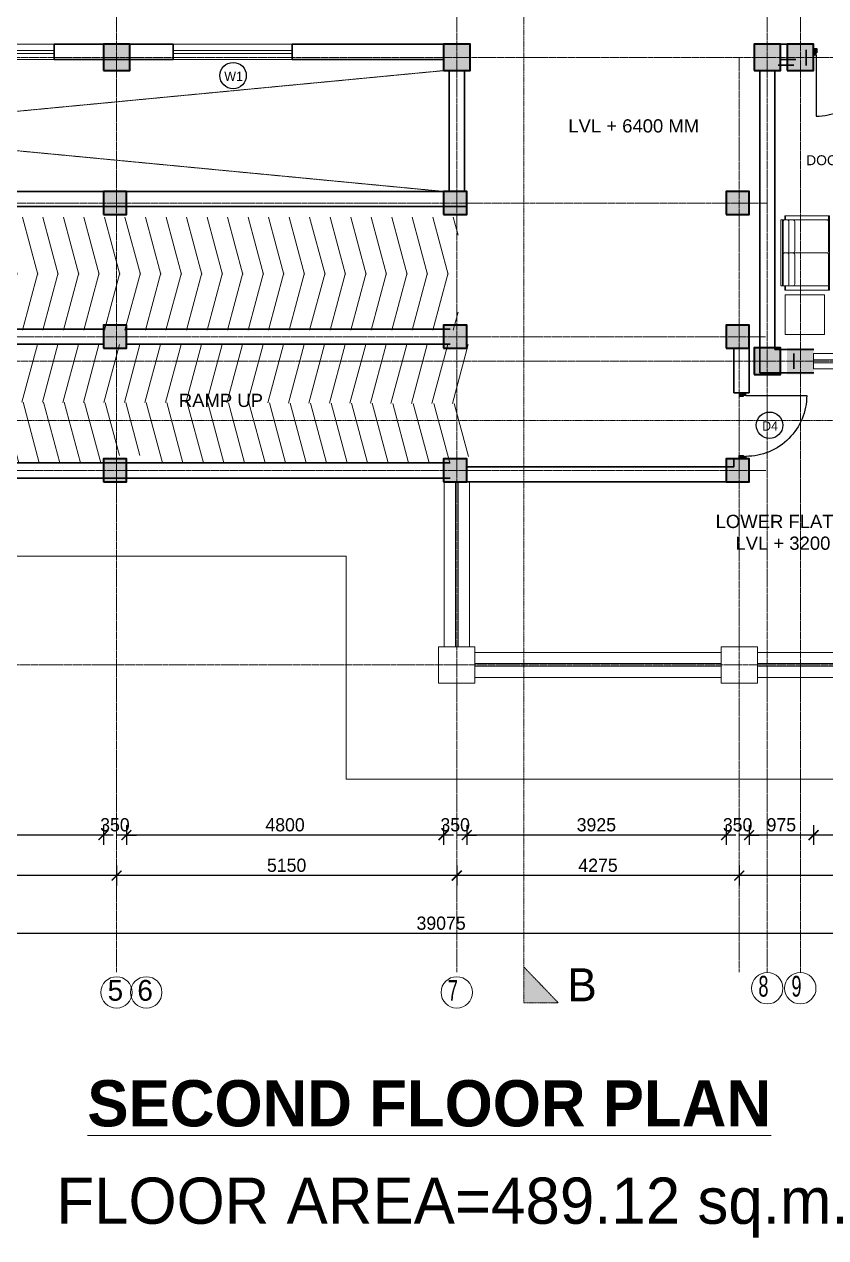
# Model space of a CAD drawing. Header units: inches. Extents: x -3071 to 2014935, y -37057 to 549694.
# Drawn here: x 1461303 to 1473434, y 288989 to 307367 of the extents above; entities that cross this region are included whole.
import ezdxf
from ezdxf.enums import TextEntityAlignment as Align

# ---------------------------------------------------------------- set-up
doc = ezdxf.new("R2010")
doc.units = ezdxf.units.IN
doc.header["$MEASUREMENT"] = 0
for name, pattern in [('ACAD_ISO08W100', [36, 24, -3, 6, -3]), ('DASHDOT2', [12.7, 6.35, -3.175, 0, -3.175]), ('DASHED', [0.75, 0.5, -0.25])]:
    doc.linetypes.add(name, pattern=pattern)
for name, color, linetype, lineweight in [('001-Archi-Opening Tags', 14, 'Continuous', 25), ('002-Archi- Opening', 90, 'Continuous', 25), ('A .4 col', 5, 'Continuous', 40), ('A 0.05 hatch', 252, 'Continuous', 5), ('A 0.09 Furniture', 30, 'Continuous', 5), ('A 0.13 dw', 3, 'Continuous', 13), ('A 0.13 IND DIM', 240, 'Continuous', 13), ('A 0.13 Text', 6, 'Continuous', 13), ('cen', 50, 'ACAD_ISO08W100', 5), ('DIM', 161, 'Continuous', 15), ('dotted line', 1, 'DASHED', 9), ('Grid Tag', 6, 'Continuous', 20), ('p1 walls stone outline', 4, 'Continuous', 30), ('section', 6, 'DASHDOT2', 20), ('text', 7, 'Continuous', 25)]:
    doc.layers.add(name, color=color, linetype=linetype, lineweight=lineweight)
doc.styles.add('AERIAL', font='arial.ttf', dxfattribs={"height": 10})
doc.styles.add('Archi 100', font='GOTHIC.TTF', dxfattribs={"height": 200})
doc.styles.add('CG', font='GOTHIC.TTF', dxfattribs={"height": 40})
doc.styles.get("Standard").update_dxf_attribs({"font": 'GOTHIC.TTF'})
doc.dimstyles.new('Archi 100', dxfattribs={"dimtxt": 200, "dimasz": 150, "dimexe": 150, "dimexo": 300, "dimgap": 50, "dimtad": 1, "dimdec": 0, "dimrnd": 5, "dimzin": 0, "dimdsep": 46, "dimtxsty": 'Archi 100', "dimblk": 'ARCHTICK', "dimcen": 0.09, "dimdle": 150, "dimclrd": 256, "dimclre": 256, "dimclrt": 256, "dimadec": 0, "dimazin": 0, "dimtfac": 1, "dimtdec": 0, "dimtix": 1, "dimtofl": 0, "dimtmove": 0, "dimatfit": 3, "dimfxl": 150, "dimfxlon": 1, "dimtolj": 1, "dimtzin": 0, "dimlwd": -1, "dimlwe": -1, "dimarcsym": 0})

# ---------------------------------------------------------------- blocks, each defined once
blk = doc.blocks.new('grid')
at = {"layer": 'Grid Tag', "linetype": 'Continuous', "ltscale": 30}
blk.add_circle((51, 48), 264, dxfattribs=at)
blk.add_attdef('GRID', (-143, -93), '', height=200)
blk = doc.blocks.new('*U659')
at = {"ltscale": 100}
for points in [[(5, 50), (5, -50), (55, -50), (55, 15), (40, 15), (40, 50)], [(995, 50), (995, -50), (945, -50), (945, 15), (960, 15), (960, 50)]]:
    blk.add_hatch(color=256, dxfattribs=at).paths.add_polyline_path(points)
blk.add_lwpolyline([(43, 50), (43, 964, -0.414214), (957, 50)], format="xyb", dxfattribs=at)
for points in [[(5, 50), (5, -50), (55, -50), (55, 15), (40, 15), (40, 50)], [(995, 50), (995, -50), (945, -50), (945, 15), (960, 15), (960, 50)]]:
    blk.add_lwpolyline(points, close=True)
blk = doc.blocks.new('sofa 2 person')
at = {"linetype": 'Continuous'}
for points in [[(-562, 62), (-500, 62, 0.414214), (-475, 37), (-25, 37, 0.414214), (0, 62, 0.414214), (25, 37), (475, 37, 0.414214), (500, 62), (562, 62), (562, 737), (-562, 737)], [(-500, 700, -0.414214), (-475, 725), (-25, 725, -0.414214), (0, 700, -0.414214), (25, 725), (475, 725, -0.414214), (500, 700)], [(-500, 187, -0.414214), (-475, 212), (-25, 212, -0.414214), (0, 187, -0.414214), (25, 212), (475, 212, -0.414214), (500, 187)], [(500, 100, 0.414214), (475, 125), (25, 125, 0.414214), (0, 100, 0.414214), (-25, 125), (-475, 125, 0.414214), (-500, 100)]]:
    blk.add_lwpolyline(points, format="xyb", dxfattribs=at)
for points in [[(-562, 62), (-562, 737)], [(500, 700), (500, 700)], [(0, 187), (0, 187)], [(500, 187), (500, 187)], [(0, 100), (0, 100)], [(500, 100), (500, 100)]]:
    blk.add_lwpolyline(points, close=True, dxfattribs=at)
for points in [[(500, 737), (500, 0), (-500, 0), (-500, 737)], [(-562, 725), (-500, 725)], [(0, 700), (0, 62)], [(562, 725), (500, 725)], [(-562, 75), (-500, 75)], [(-500, 25), (500, 25)], [(562, 75), (500, 75)]]:
    blk.add_lwpolyline(points, dxfattribs=at)
blk = doc.blocks.new('W2')
at = {"layer": 'A 0.13 dw'}
for points in [[(143910, 195589), (143910, 195359), (142110, 195359), (142110, 195589)], [(142110, 195446), (143910, 195446), (143910, 195496), (142110, 195496)]]:
    blk.add_lwpolyline(points, close=True, dxfattribs=at)
blk = doc.blocks.new('window tag')
blk.add_circle((0, 0), 200)
at = {"style": 'Archi 100', "flags": 1}
for tag, p in [('WIDTH', (15, 174.5)), ('HEIGHT', (-4.5, -348.5))]:
    blk.add_attdef(tag, p, '', height=200, dxfattribs=at)
at = {"style": 'Archi 100'}
blk.add_attdef('SYMBOL', text='', height=200, dxfattribs=at).set_placement((8, -10.5), align=Align.MIDDLE_CENTER)
blk = doc.blocks.new('_ArchTick')
at = {"color": 0, "linetype": 'ByBlock', "const_width": 0.15}
blk.add_lwpolyline([(-0.5, -0.5), (0.5, 0.5)], dxfattribs=at)
blk = doc.blocks.new('*D2025')
at = {"transparency": 16777216}
for p, q in [((1473250, 295237), (1473250, 294937)), ((1475050, 295237), (1475050, 294937)), ((1475200, 295087), (1473100, 295087))]:
    blk.add_line(p, q, dxfattribs=at)
at = {"layer": 'Defpoints', "color": 0, "transparency": 16777216}
for p in [(1473250, 302150), (1475050, 302150), (1473250, 295087)]:
    blk.add_point(p, dxfattribs=at)
at = {"transparency": 16777216, "xscale": 150, "yscale": 150, "zscale": 150, "rotation": 180}
blk.add_blockref('_ArchTick', (1473250, 295087), dxfattribs=at)
at = {"transparency": 16777216, "xscale": 150, "yscale": 150, "zscale": 150}
blk.add_blockref('_ArchTick', (1475050, 295087), dxfattribs=at)
at = {"transparency": 16777216, "insert": (1474150, 295242), "char_height": 200, "attachment_point": 5, "style": 'Archi 100'}
blk.add_mtext('\\A1;1800', dxfattribs=at)
blk = doc.blocks.new('*D2026')
at = {"transparency": 16777216}
for p, q in [((1472275, 295237), (1472275, 294937)), ((1473250, 295237), (1473250, 294937)), ((1473400, 295087), (1472125, 295087))]:
    blk.add_line(p, q, dxfattribs=at)
at = {"layer": 'Defpoints', "color": 0, "transparency": 16777216}
for p in [(1473250, 302150), (1472275, 300435), (1472275, 295087)]:
    blk.add_point(p, dxfattribs=at)
at = {"transparency": 16777216, "xscale": 150, "yscale": 150, "zscale": 150, "rotation": 180}
blk.add_blockref('_ArchTick', (1472275, 295087), dxfattribs=at)
at = {"transparency": 16777216, "xscale": 150, "yscale": 150, "zscale": 150}
blk.add_blockref('_ArchTick', (1473250, 295087), dxfattribs=at)
at = {"transparency": 16777216, "insert": (1472762, 295242), "char_height": 200, "attachment_point": 5, "style": 'Archi 100'}
blk.add_mtext('\\A1;975', dxfattribs=at)
blk = doc.blocks.new('*D2027')
at = {"transparency": 16777216}
for p, q in [((1471925, 295237), (1471925, 294937)), ((1472275, 295237), (1472275, 294937)), ((1471925, 295087), (1471775, 295087)), ((1472275, 295087), (1472425, 295087))]:
    blk.add_line(p, q, dxfattribs=at)
at = {"layer": 'Defpoints', "color": 0, "transparency": 16777216}
for p in [(1471925, 300435), (1472275, 300435), (1471925, 295087)]:
    blk.add_point(p, dxfattribs=at)
at = {"transparency": 16777216, "xscale": 150, "yscale": 150, "zscale": 150}
blk.add_blockref('_ArchTick', (1471925, 295087), dxfattribs=at)
at = {"transparency": 16777216, "xscale": 150, "yscale": 150, "zscale": 150, "rotation": 180}
blk.add_blockref('_ArchTick', (1472275, 295087), dxfattribs=at)
at = {"transparency": 16777216, "insert": (1472100, 295242), "char_height": 200, "attachment_point": 5, "style": 'Archi 100'}
blk.add_mtext('\\A1;350', dxfattribs=at)
blk = doc.blocks.new('*D2028')
at = {"transparency": 16777216}
for p, q in [((1468000, 295237), (1468000, 294937)), ((1471925, 295237), (1471925, 294937)), ((1472075, 295087), (1467850, 295087))]:
    blk.add_line(p, q, dxfattribs=at)
at = {"layer": 'Defpoints', "color": 0, "transparency": 16777216}
for p in [(1468000, 300435), (1471925, 300435), (1468000, 295087)]:
    blk.add_point(p, dxfattribs=at)
at = {"transparency": 16777216, "xscale": 150, "yscale": 150, "zscale": 150, "rotation": 180}
blk.add_blockref('_ArchTick', (1468000, 295087), dxfattribs=at)
at = {"transparency": 16777216, "xscale": 150, "yscale": 150, "zscale": 150}
blk.add_blockref('_ArchTick', (1471925, 295087), dxfattribs=at)
at = {"transparency": 16777216, "insert": (1469962, 295242), "char_height": 200, "attachment_point": 5, "style": 'Archi 100'}
blk.add_mtext('\\A1;3925', dxfattribs=at)
blk = doc.blocks.new('*D2029')
at = {"transparency": 16777216}
for p, q in [((1467650, 295237), (1467650, 294937)), ((1468000, 295237), (1468000, 294937)), ((1467650, 295087), (1467500, 295087)), ((1468000, 295087), (1468150, 295087))]:
    blk.add_line(p, q, dxfattribs=at)
at = {"layer": 'Defpoints', "color": 0, "transparency": 16777216}
for p in [(1467650, 300435), (1468000, 300435), (1467650, 295087)]:
    blk.add_point(p, dxfattribs=at)
at = {"transparency": 16777216, "xscale": 150, "yscale": 150, "zscale": 150}
blk.add_blockref('_ArchTick', (1467650, 295087), dxfattribs=at)
at = {"transparency": 16777216, "xscale": 150, "yscale": 150, "zscale": 150, "rotation": 180}
blk.add_blockref('_ArchTick', (1468000, 295087), dxfattribs=at)
at = {"transparency": 16777216, "insert": (1467825, 295242), "char_height": 200, "attachment_point": 5, "style": 'Archi 100'}
blk.add_mtext('\\A1;350', dxfattribs=at)
blk = doc.blocks.new('*D2030')
at = {"transparency": 16777216}
for p, q in [((1462850, 295237), (1462850, 294937)), ((1467650, 295237), (1467650, 294937)), ((1467800, 295087), (1462700, 295087))]:
    blk.add_line(p, q, dxfattribs=at)
at = {"layer": 'Defpoints', "color": 0, "transparency": 16777216}
for p in [(1462850, 300435), (1467650, 300435), (1462850, 295087)]:
    blk.add_point(p, dxfattribs=at)
at = {"transparency": 16777216, "xscale": 150, "yscale": 150, "zscale": 150, "rotation": 180}
blk.add_blockref('_ArchTick', (1462850, 295087), dxfattribs=at)
at = {"transparency": 16777216, "xscale": 150, "yscale": 150, "zscale": 150}
blk.add_blockref('_ArchTick', (1467650, 295087), dxfattribs=at)
at = {"transparency": 16777216, "insert": (1465250, 295242), "char_height": 200, "attachment_point": 5, "style": 'Archi 100'}
blk.add_mtext('\\A1;4800', dxfattribs=at)
blk = doc.blocks.new('*D2031')
at = {"transparency": 16777216}
for p, q in [((1462500, 295237), (1462500, 294937)), ((1462850, 295237), (1462850, 294937)), ((1462500, 295087), (1462350, 295087)), ((1462850, 295087), (1463000, 295087))]:
    blk.add_line(p, q, dxfattribs=at)
at = {"layer": 'Defpoints', "color": 0, "transparency": 16777216}
for p in [(1462500, 300435), (1462850, 300435), (1462500, 295087)]:
    blk.add_point(p, dxfattribs=at)
at = {"transparency": 16777216, "xscale": 150, "yscale": 150, "zscale": 150}
blk.add_blockref('_ArchTick', (1462500, 295087), dxfattribs=at)
at = {"transparency": 16777216, "xscale": 150, "yscale": 150, "zscale": 150, "rotation": 180}
blk.add_blockref('_ArchTick', (1462850, 295087), dxfattribs=at)
at = {"transparency": 16777216, "insert": (1462675, 295242), "char_height": 200, "attachment_point": 5, "style": 'Archi 100'}
blk.add_mtext('\\A1;350', dxfattribs=at)
blk = doc.blocks.new('*D2032')
at = {"transparency": 16777216}
for p, q in [((1459250, 295237), (1459250, 294937)), ((1462500, 295237), (1462500, 294937)), ((1462650, 295087), (1459100, 295087))]:
    blk.add_line(p, q, dxfattribs=at)
at = {"layer": 'Defpoints', "color": 0, "transparency": 16777216}
for p in [(1459250, 300435), (1462500, 300435), (1459250, 295087)]:
    blk.add_point(p, dxfattribs=at)
at = {"transparency": 16777216, "xscale": 150, "yscale": 150, "zscale": 150, "rotation": 180}
blk.add_blockref('_ArchTick', (1459250, 295087), dxfattribs=at)
at = {"transparency": 16777216, "xscale": 150, "yscale": 150, "zscale": 150}
blk.add_blockref('_ArchTick', (1462500, 295087), dxfattribs=at)
at = {"transparency": 16777216, "insert": (1460875, 295242), "char_height": 200, "attachment_point": 5, "style": 'Archi 100'}
blk.add_mtext('\\A1;3250', dxfattribs=at)
blk = doc.blocks.new('*D2043')
at = {"transparency": 16777216}
for p, q in [((1472124, 294624), (1472124, 294324)), ((1476149, 294624), (1476149, 294324)), ((1476299, 294474), (1471974, 294474))]:
    blk.add_line(p, q, dxfattribs=at)
at = {"layer": 'Defpoints', "color": 0, "transparency": 16777216}
for p in [(1472124, 297665), (1476149, 297665), (1472124, 294474)]:
    blk.add_point(p, dxfattribs=at)
at = {"transparency": 16777216, "xscale": 150, "yscale": 150, "zscale": 150, "rotation": 180}
blk.add_blockref('_ArchTick', (1472124, 294474), dxfattribs=at)
at = {"transparency": 16777216, "xscale": 150, "yscale": 150, "zscale": 150}
blk.add_blockref('_ArchTick', (1476149, 294474), dxfattribs=at)
at = {"transparency": 16777216, "insert": (1474137, 294629), "char_height": 200, "attachment_point": 5, "style": 'Archi 100'}
blk.add_mtext('\\A1;4025', dxfattribs=at)
blk = doc.blocks.new('*D2044')
at = {"transparency": 16777216}
for p, q in [((1467849, 294624), (1467849, 294324)), ((1472124, 294624), (1472124, 294324)), ((1472274, 294474), (1467699, 294474))]:
    blk.add_line(p, q, dxfattribs=at)
at = {"layer": 'Defpoints', "color": 0, "transparency": 16777216}
for p in [(1467849, 297665), (1472124, 297665), (1467849, 294474)]:
    blk.add_point(p, dxfattribs=at)
at = {"transparency": 16777216, "xscale": 150, "yscale": 150, "zscale": 150, "rotation": 180}
blk.add_blockref('_ArchTick', (1467849, 294474), dxfattribs=at)
at = {"transparency": 16777216, "xscale": 150, "yscale": 150, "zscale": 150}
blk.add_blockref('_ArchTick', (1472124, 294474), dxfattribs=at)
at = {"transparency": 16777216, "insert": (1469987, 294629), "char_height": 200, "attachment_point": 5, "style": 'Archi 100'}
blk.add_mtext('\\A1;4275', dxfattribs=at)
blk = doc.blocks.new('*D2045')
at = {"transparency": 16777216}
for p, q in [((1462699, 294624), (1462699, 294324)), ((1467849, 294624), (1467849, 294324)), ((1467999, 294474), (1462549, 294474))]:
    blk.add_line(p, q, dxfattribs=at)
at = {"layer": 'Defpoints', "color": 0, "transparency": 16777216}
for p in [(1462699, 297665), (1467849, 297665), (1462699, 294474)]:
    blk.add_point(p, dxfattribs=at)
at = {"transparency": 16777216, "xscale": 150, "yscale": 150, "zscale": 150, "rotation": 180}
blk.add_blockref('_ArchTick', (1462699, 294474), dxfattribs=at)
at = {"transparency": 16777216, "xscale": 150, "yscale": 150, "zscale": 150}
blk.add_blockref('_ArchTick', (1467849, 294474), dxfattribs=at)
at = {"transparency": 16777216, "insert": (1465274, 294629), "char_height": 200, "attachment_point": 5, "style": 'Archi 100'}
blk.add_mtext('\\A1;5150', dxfattribs=at)
blk = doc.blocks.new('*D2046')
at = {"transparency": 16777216}
for p, q in [((1459099, 294624), (1459099, 294324)), ((1462699, 294624), (1462699, 294324)), ((1462849, 294474), (1458949, 294474))]:
    blk.add_line(p, q, dxfattribs=at)
at = {"layer": 'Defpoints', "color": 0, "transparency": 16777216}
for p in [(1459099, 297665), (1462699, 297665), (1459099, 294474)]:
    blk.add_point(p, dxfattribs=at)
at = {"transparency": 16777216, "xscale": 150, "yscale": 150, "zscale": 150, "rotation": 180}
blk.add_blockref('_ArchTick', (1459099, 294474), dxfattribs=at)
at = {"transparency": 16777216, "xscale": 150, "yscale": 150, "zscale": 150}
blk.add_blockref('_ArchTick', (1462699, 294474), dxfattribs=at)
at = {"transparency": 16777216, "insert": (1460899, 294629), "char_height": 200, "attachment_point": 5, "style": 'Archi 100'}
blk.add_mtext('\\A1;3600', dxfattribs=at)
blk = doc.blocks.new('*D2050')
at = {"transparency": 16777216}
for p, q in [((1448075, 293747), (1448075, 293447)), ((1487149, 293747), (1487149, 293447)), ((1487299, 293597), (1447925, 293597))]:
    blk.add_line(p, q, dxfattribs=at)
at = {"layer": 'Defpoints', "color": 0, "transparency": 16777216}
for p in [(1487149, 302065), (1448075, 300410), (1448075, 293597)]:
    blk.add_point(p, dxfattribs=at)
at = {"transparency": 16777216, "xscale": 150, "yscale": 150, "zscale": 150, "rotation": 180}
blk.add_blockref('_ArchTick', (1448075, 293597), dxfattribs=at)
at = {"transparency": 16777216, "xscale": 150, "yscale": 150, "zscale": 150}
blk.add_blockref('_ArchTick', (1487149, 293597), dxfattribs=at)
at = {"transparency": 16777216, "insert": (1467612, 293752), "char_height": 200, "attachment_point": 5, "style": 'Archi 100'}
blk.add_mtext('\\A1;39075', dxfattribs=at)

msp = doc.modelspace()

# ---------------------------------------------------------------- hatches: boundary and pattern name
at = {"layer": 'A .4 col', "linetype": 'Continuous'}
h = msp.add_hatch(color=256, dxfattribs=at)
h.dxf.hatch_style = 1
h.paths.add_polyline_path([(1462499.45, 306664.75), (1462899.45, 306664.75), (1462899.45, 307064.75), (1462499.45, 307064.75)])
h = msp.add_hatch(color=256, dxfattribs=at)
h.dxf.hatch_style = 1
h.paths.add_polyline_path([(1467649.45, 306664.75), (1468049.45, 306664.75), (1468049.45, 307064.75), (1467649.45, 307064.75)])
h = msp.add_hatch(color=256, dxfattribs=at)
h.dxf.hatch_style = 1
h.paths.add_polyline_path([(1472349.45, 306664.75), (1472749.45, 306664.75), (1472749.45, 307064.75), (1472349.45, 307064.75)])
h = msp.add_hatch(color=256, dxfattribs=at)
h.dxf.hatch_style = 1
h.paths.add_polyline_path([(1472849.45, 306664.75), (1473249.45, 306664.75), (1473249.45, 307064.75), (1472849.45, 307064.75)])
h = msp.add_hatch(color=256, dxfattribs=at)
h.dxf.hatch_style = 1
h.paths.add_polyline_path([(1462499.6, 304484.75), (1462849.6, 304484.75), (1462849.6, 304834.75), (1462499.6, 304834.75)])
h = msp.add_hatch(color=256, dxfattribs=at)
h.dxf.hatch_style = 1
h.paths.add_polyline_path([(1467649.6, 304484.75), (1467999.6, 304484.75), (1467999.6, 304834.75), (1467649.6, 304834.75)])
h = msp.add_hatch(color=256, dxfattribs=at)
h.dxf.hatch_style = 1
h.paths.add_polyline_path([(1471924.6, 304484.75), (1472274.6, 304484.75), (1472274.6, 304834.75), (1471924.6, 304834.75)])
h = msp.add_hatch(color=256, dxfattribs=at)
h.dxf.hatch_style = 1
h.paths.add_polyline_path([(1462499.6, 302459.76), (1462849.6, 302459.76), (1462849.6, 302809.76), (1462499.6, 302809.76)])
h = msp.add_hatch(color=256, dxfattribs=at)
h.dxf.hatch_style = 1
h.paths.add_polyline_path([(1467649.6, 302459.76), (1467999.6, 302459.76), (1467999.6, 302809.76), (1467649.6, 302809.76)])
h = msp.add_hatch(color=256, dxfattribs=at)
h.dxf.hatch_style = 1
h.paths.add_polyline_path([(1471924.6, 302459.76), (1472274.6, 302459.76), (1472274.6, 302809.76), (1471924.6, 302809.76)])
h = msp.add_hatch(color=256, dxfattribs=at)
h.dxf.hatch_style = 1
h.paths.add_polyline_path([(1472349.45, 302064.76), (1472749.45, 302064.76), (1472749.45, 302464.76), (1472349.45, 302464.76)])
h = msp.add_hatch(color=256, dxfattribs=at)
h.dxf.hatch_style = 1
h.paths.add_polyline_path([(1472849.45, 302064.76), (1473249.45, 302064.76), (1473249.45, 302464.76), (1472849.45, 302464.76)])
h = msp.add_hatch(color=256, dxfattribs=at)
h.dxf.hatch_style = 1
h.paths.add_polyline_path([(1462499.6, 300434.76), (1462849.6, 300434.76), (1462849.6, 300784.76), (1462499.6, 300784.76)])
h = msp.add_hatch(color=256, dxfattribs=at)
h.dxf.hatch_style = 1
h.paths.add_polyline_path([(1467649.6, 300434.76), (1467999.6, 300434.76), (1467999.6, 300784.76), (1467649.6, 300784.76)])
h = msp.add_hatch(color=256, dxfattribs=at)
h.dxf.hatch_style = 1
h.paths.add_polyline_path([(1471924.6, 300434.77), (1472274.6, 300434.77), (1472274.6, 300784.77), (1471924.6, 300784.77)])
at = {"layer": 'A 0.05 hatch'}
h = msp.add_hatch(dxfattribs=at)
h.set_pattern_fill('_USER', color=256, scale=300, angle=285, style=0, pattern_type=0)
h.set_pattern_definition([(105, (1618504.62, 450212.02), (-289.77775, -77.6457), [])])
h.paths.add_polyline_path([(1455919.41, 304447.87), (1455919.41, 304322.86), (1455694.41, 304322.86), (1455694.41, 304447.87), (1450564.41, 304447.87), (1450564.41, 303577.87), (1467869.42, 303577.87), (1467869.42, 304447.87)])
h = msp.add_hatch(dxfattribs=at)
h.set_pattern_fill('_USER', color=256, scale=300, angle=285, style=0, pattern_type=0)
h.set_pattern_definition([(255, (1618504.62, 156970.6), (-289.77775, 77.6457), [])])
h.paths.add_polyline_path([(1455919.41, 302734.76), (1455919.41, 302859.76), (1455694.41, 302859.76), (1455694.41, 302734.76), (1450564.41, 302734.76), (1450564.41, 303604.76), (1467869.42, 303604.76), (1467869.42, 302734.76)])
h = msp.add_hatch(dxfattribs=at)
h.set_pattern_fill('_USER', color=256, scale=300, angle=285, style=0, pattern_type=0)
h.set_pattern_definition([(75, (1450706.75, 301644.77), (289.778, -77.6457), [])])
h.paths.add_polyline_path([(1455699.6, 302519.48), (1455699.6, 302409.76), (1455474.6, 302409.76), (1455474.6, 302519.49), (1450721.75, 302519.76), (1450721.75, 301674.77), (1468026.76, 301622.26), (1468026.76, 302518.78), (1456031.76, 302519.46), (1456031.76, 302409.76), (1455806.76, 302409.76), (1455806.76, 302519.48)])
h = msp.add_hatch(dxfattribs=at)
h.set_pattern_fill('_USER', color=256, scale=300, angle=285, style=0, pattern_type=0)
h.set_pattern_definition([(285, (1450706.75, 301707.53), (289.778, 77.6457), [])])
h.paths.add_polyline_path([(1462726.76, 300834.77), (1463176.76, 300834.77), (1463176.76, 300724.77), (1468026.76, 300724.77), (1468026.76, 301622.26), (1450721.75, 301677.53), (1450721.75, 300724.77), (1455526.76, 300724.77), (1455526.76, 300834.77), (1455976.76, 300834.77), (1455976.76, 300724.77), (1462726.76, 300724.77)])
at = {"layer": 'section'}
msp.add_hatch(color=256, dxfattribs=at).paths.add_polyline_path([(1469384.2, 292548.81), (1468861.85, 292548.81), (1468861.85, 293092.41)])

# ---------------------------------------------------------------- linework, layer by layer
at = {"layer": 'A .4 col', "linetype": 'Continuous'}
for points in [[(1462499.45, 306664.75), (1462899.45, 306664.75), (1462899.45, 307064.75), (1462499.45, 307064.75)], [(1467649.45, 306664.75), (1468049.45, 306664.75), (1468049.45, 307064.75), (1467649.45, 307064.75)], [(1472349.45, 306664.75), (1472749.45, 306664.75), (1472749.45, 307064.75), (1472349.45, 307064.75)], [(1472849.45, 306664.75), (1473249.45, 306664.75), (1473249.45, 307064.75), (1472849.45, 307064.75)], [(1472849.45, 306664.75), (1473249.45, 306664.75), (1473249.45, 307064.75), (1472849.45, 307064.75)], [(1462499.6, 304484.75), (1462849.6, 304484.75), (1462849.6, 304834.75), (1462499.6, 304834.75)], [(1467649.6, 304484.75), (1467999.6, 304484.75), (1467999.6, 304834.75), (1467649.6, 304834.75)], [(1471924.6, 304484.75), (1472274.6, 304484.75), (1472274.6, 304834.75), (1471924.6, 304834.75)], [(1462499.6, 302459.76), (1462849.6, 302459.76), (1462849.6, 302809.76), (1462499.6, 302809.76)], [(1467649.6, 302459.76), (1467999.6, 302459.76), (1467999.6, 302809.76), (1467649.6, 302809.76)], [(1471924.6, 302459.76), (1472274.6, 302459.76), (1472274.6, 302809.76), (1471924.6, 302809.76)], [(1472349.45, 302064.76), (1472749.45, 302064.76), (1472749.45, 302464.76), (1472349.45, 302464.76)], [(1462499.6, 300434.76), (1462849.6, 300434.76), (1462849.6, 300784.76), (1462499.6, 300784.76)], [(1467649.6, 300434.76), (1467999.6, 300434.76), (1467999.6, 300784.76), (1467649.6, 300784.76)], [(1471924.6, 300434.77), (1472274.6, 300434.77), (1472274.6, 300784.77), (1471924.6, 300784.77)]]:
    msp.add_lwpolyline(points, close=True, dxfattribs=at)
at = {"layer": 'A 0.09 Furniture', "linetype": 'Continuous'}
msp.add_lwpolyline([(1472817.28, 302668.75), (1472817.28, 303268.75), (1473417.28, 303268.75), (1473417.28, 302668.75)], close=True, dxfattribs=at)
at = {"layer": 'cen', "ltscale": 2}
for p, q in [((1462699.45, 318687.32), (1462699.45, 293010.11)), ((1467849.45, 318687.32), (1467849.45, 293010.11)), ((1472549.45, 318687.32), (1472549.45, 293010.11)), ((1473049.45, 318687.32), (1473049.45, 293010.11)), ((1491464.45, 306864.75), (1443784.45, 306864.75)), ((1472124.45, 306864.75), (1472124.45, 293010.11)), ((1472552.37, 304659.75), (1447527.55, 304659.75)), ((1472524.6, 302634.76), (1447527.55, 302634.76)), ((1491464.45, 302264.76), (1443784.45, 302264.76)), ((1472529.6, 300609.77), (1447527.55, 300609.77)), ((1480024.45, 297664.76), (1443784.45, 297664.76))]:
    msp.add_line(p, q, dxfattribs=at)
at = {"layer": 'DIM'}
for p, q in [((1467659.45, 297939.76), (1467659.45, 300434.76)), ((1468039.45, 297939.76), (1468039.45, 300434.76)), ((1471849.45, 297854.71), (1468124.45, 297854.76)), ((1475874.45, 297854.76), (1472399.45, 297854.76)), ((1471849.45, 297474.71), (1468124.45, 297474.76)), ((1475874.45, 297474.76), (1472399.45, 297474.76))]:
    msp.add_line(p, q, dxfattribs=at)
msp.add_lwpolyline([(1467829.45, 300434.76), (1467829.45, 297939.76), (1467869.45, 297939.76), (1467869.45, 300434.76)], dxfattribs=at)
for points in [[(1467574.45, 297389.76), (1468124.45, 297389.76), (1468124.45, 297939.76), (1467574.45, 297939.76)], [(1471849.45, 297389.76), (1472399.45, 297389.76), (1472399.45, 297939.76), (1471849.45, 297939.76)], [(1471849.45, 297644.71), (1471849.45, 297684.71), (1468124.45, 297684.76), (1468124.45, 297644.76)], [(1475874.45, 297644.76), (1475874.45, 297684.76), (1472399.45, 297684.76), (1472399.45, 297644.76)]]:
    msp.add_lwpolyline(points, close=True, dxfattribs=at)
at = {"layer": 'dotted line', "linetype": 'Continuous', "ltscale": 1000}
msp.add_lwpolyline([(1472749.45, 315380.53), (1487964.45, 315380.53), (1487964.45, 295934.72), (1466174.45, 295934.72), (1466174.45, 299309.77), (1446972.64, 299309.77), (1446972.64, 315379.76), (1467649.45, 315379.76)], dxfattribs=at)
at = {"layer": 'p1 walls stone outline'}
for p, q in [((1461755.95, 306834.75), (1461755.95, 307064.75)), ((1463556.07, 307064.75), (1461755.95, 307064.75)), ((1463555.95, 306834.99), (1463555.95, 307064.75)), ((1467649.45, 307064.75), (1465355.95, 307064.75)), ((1465355.95, 306834.75), (1465355.95, 307064.75)), ((1472979.29, 307064.75), (1472749.45, 307064.75)), ((1472849.45, 307064.75), (1472849.45, 306834.75)), ((1473136.08, 306744.82), (1473136.08, 306979.75)), ((1463556.07, 306834.75), (1461755.95, 306834.75)), ((1467649.45, 306834.75), (1465355.95, 306834.75)), ((1472949.45, 306749.75), (1472711.95, 306749.75)), ((1472979.29, 306834.75), (1472747.58, 306834.75)), ((1467734.45, 306664.75), (1467734.45, 304834.75)), ((1467964.45, 306664.75), (1467964.45, 304834.75)), ((1472434.45, 306664.75), (1472434.45, 302089.75)), ((1472664.45, 306664.75), (1472664.45, 302439.75)), ((1448159.6, 304834.75), (1467999.6, 304834.75)), ((1448389.6, 304604.75), (1467999.6, 304604.75)), ((1455649.6, 302749.76), (1462499.6, 302749.76)), ((1462849.6, 302749.76), (1464049.6, 302749.76)), ((1462849.6, 302749.76), (1467649.6, 302749.76)), ((1466074.48, 302749.76), (1467749.6, 302749.76)), ((1466074.48, 302749.76), (1467649.6, 302749.76)), ((1455649.6, 302519.76), (1462499.6, 302519.76)), ((1462849.6, 302519.76), (1467649.6, 302519.76)), ((1466074.48, 302519.76), (1467749.6, 302519.76)), ((1473254.71, 302439.75), (1472664.45, 302439.75)), ((1472949.45, 302379.75), (1472949.45, 302149.75)), ((1473254.71, 302089.75), (1472434.45, 302089.75)), ((1472044.6, 301784.98), (1472274.6, 301784.98)), ((1448389.6, 300724.77), (1467749.6, 300724.77)), ((1472044.6, 300784.77), (1472274.6, 300784.77)), ((1448474.6, 300494.77), (1467749.6, 300494.77))]:
    msp.add_line(p, q, dxfattribs=at)
for points in [[(1472044.6, 301784.98), (1472044.6, 302464.76)], [(1472274.6, 301784.98), (1472274.6, 302464.76)], [(1467999.6, 300434.76), (1472274.6, 300434.76), (1472274.6, 300784.77)], [(1467999.6, 300664.76), (1472044.6, 300664.76), (1472044.6, 300784.77)]]:
    msp.add_lwpolyline(points, dxfattribs=at)
at = {"layer": 'section'}
for p, q in [((1468861.85, 318463.22), (1468861.85, 292548.81)), ((1467649.45, 306664.75), (1448477.36, 304834.75)), ((1448499.45, 306664.75), (1467649.6, 304834.75)), ((1443458.77, 301365.43), (1491452.55, 301365.43)), ((1469384.2, 292548.81), (1468861.85, 293092.41)), ((1468861.85, 292548.81), (1469384.2, 292548.81))]:
    msp.add_line(p, q, dxfattribs=at)

# ---------------------------------------------------------------- block references
ref = msp.add_blockref('grid', (1472503.22, 292724.51), dxfattribs=dict(xscale=0.8987445155798923, yscale=0.8987445155798923, zscale=0.8987445155798923))
ref.add_attrib('GRID', '8', (1472414.69, 292640.72), dxfattribs={"height": 314.56, "width": 0.65})
ref = msp.add_blockref('grid', (1473003.22, 292724.51), dxfattribs=dict(xscale=0.8987445155798923, yscale=0.8987445155798923, zscale=0.8987445155798923))
ref.add_attrib('GRID', '9', (1472914.69, 292640.72), dxfattribs={"height": 314.56, "width": 0.65})
ref = msp.add_blockref('grid', (1462653.22, 292662.06), dxfattribs=dict(xscale=0.8987445155798923, yscale=0.8987445155798923, zscale=0.8987445155798923))
ref.add_attrib('GRID', '5', (1462564.68, 292578.28), dxfattribs={"height": 314.56})
ref = msp.add_blockref('grid', (1463103.22, 292662.06), dxfattribs=dict(xscale=0.8987445155798923, yscale=0.8987445155798923, zscale=0.8987445155798923))
ref.add_attrib('GRID', '6', (1463014.68, 292578.28), dxfattribs={"height": 314.56})
ref = msp.add_blockref('grid', (1467803.22, 292662.06), dxfattribs=dict(xscale=0.8987445155798923, yscale=0.8987445155798923, zscale=0.8987445155798923))
ref.add_attrib('GRID', '7', (1467714.69, 292578.28), dxfattribs={"height": 314.56, "width": 0.65})
at = {"layer": '001-Archi-Opening Tags'}
ref = msp.add_blockref('window tag', (1464463.02, 306589.33), dxfattribs=at)
ref.add_attrib('SYMBOL', 'W1', dxfattribs={"layer": '0', "height": 140, "style": 'CG'}).set_placement((1464471.02, 306578.83), align=Align.MIDDLE_CENTER)
ref = msp.add_blockref('window tag', (1472583.33, 301293.82), dxfattribs=at)
ref.add_attrib('SYMBOL', 'D4', dxfattribs={"layer": '0', "height": 140, "style": 'CG'}).set_placement((1472591.33, 301283.32), align=Align.MIDDLE_CENTER)
at = {"layer": '002-Archi- Opening', "yscale": 1.010101010106155, "zscale": 1.010101010106155}
for p, xscale, rotation in [((1473244.4, 306949.75), -1.010101010106155, 180), ((1472172.35, 301789.82), 1.010101010106155, 270)]:
    msp.add_blockref('*U659', p, dxfattribs=dict(at, xscale=xscale, rotation=rotation))
at = {"layer": 'A 0.09 Furniture', "linetype": 'Continuous', "rotation": 270}
msp.add_blockref('sofa 2 person', (1472752.23, 303903.63), dxfattribs=at)
at = {"layer": 'A 0.13 IND DIM'}
for p in [(1317845.8, 111476.15), (1321445.8, 111476.15), (1331139.6, 106791.15)]:
    msp.add_blockref('W2', p, dxfattribs=at)

# ---------------------------------------------------------------- texts
at = {"layer": 'A 0.13 Text', "char_height": 700, "attachment_point": 5, "style": 'CG'}
for s, insert, width in [('{\\fCentury Gothic|b1|i0|c0|p34;\\LSECOND FLOOR PLAN}', (1467431.74, 291020.2), 26112.9694), ('FLOOR AREA=489.12 sq.m.', (1467784.05, 289444.63), 13056.4847)]:
    msp.add_mtext(s, dxfattribs=dict(at, insert=insert, width=width))
at = {"layer": 'section', "insert": (1469745.14, 292819.8), "char_height": 500, "width": 2050.5885, "attachment_point": 5, "style": 'CG'}
msp.add_mtext('B', dxfattribs=at)
at = {"layer": 'text', "style": 'AERIAL'}
msp.add_text('RAMP UP', height=200, dxfattribs=at).set_placement((1463642.92, 301570.54))
at = {"layer": 'text', "width": 14192.8258, "style": 'AERIAL'}
for s, insert, char_height, attachment_point in [('LVL + 6400 MM', (1469537.47, 305928.03), 200, 1), ("DOCTOR'S ROOM\\P{\\H0.9333x;     3260X 4370}", (1474935.34, 304990.89), 150, 9), ('LOWER FLAT TERRACE ', (1471767.1, 299937.5), 200, 1), ('LVL + 3200 MM', (1472067.05, 299607.94), 200, 1)]:
    msp.add_mtext(s, dxfattribs=dict(at, insert=insert, char_height=char_height, attachment_point=attachment_point))

# ---------------------------------------------------------------- dimensions: what is measured, and where the dimension line sits
for base, p1, p2, picture, middle in [((1472274.6, 295086.85), (1473249.87, 302149.75), (1472274.6, 300434.76), '*D2026', (1472762.24, 295241.88)), ((1473249.87, 295086.85), (1475049.75, 302149.75), (1473249.87, 302149.75), '*D2025', (1474149.81, 295241.88)), ((1459249.6, 295086.85), (1462499.6, 300434.76), (1459249.6, 300434.76), '*D2032', (1460874.6, 295241.88)), ((1462499.6, 295086.85), (1462849.6, 300434.76), (1462499.6, 300434.76), '*D2031', (1462674.6, 295241.88)), ((1462849.6, 295086.85), (1467649.6, 300434.76), (1462849.6, 300434.76), '*D2030', (1465249.6, 295241.88)), ((1467649.6, 295086.85), (1467999.6, 300434.76), (1467649.6, 300434.76), '*D2029', (1467824.6, 295241.88)), ((1467999.6, 295086.85), (1471924.6, 300434.76), (1467999.6, 300434.76), '*D2028', (1469962.1, 295241.88)), ((1471924.6, 295086.85), (1472274.6, 300434.76), (1471924.6, 300434.76), '*D2027', (1472099.6, 295241.88)), ((1459099.45, 294473.64), (1462699.45, 297664.76), (1459099.45, 297664.76), '*D2046', (1460899.45, 294628.67)), ((1462699.45, 294473.64), (1467849.45, 297664.76), (1462699.45, 297664.76), '*D2045', (1465274.45, 294628.67)), ((1467849.45, 294473.64), (1472124.45, 297664.76), (1467849.45, 297664.76), '*D2044', (1469986.95, 294628.67)), ((1472124.45, 294473.64), (1476149.45, 297664.76), (1472124.45, 297664.76), '*D2043', (1474136.95, 294628.67))]:
    dim = msp.add_linear_dim(base=base, p1=p1, p2=p2, dimstyle='Archi 100', override={"dimtmove": 1})
    dim.commit()
    dim.dimension.update_dxf_attribs({"geometry": picture, "text_midpoint": middle})
dim = msp.add_linear_dim(base=(1448075.42, 293596.77), p1=(1487149.45, 302064.76), p2=(1448075.42, 300409.77), dimstyle='Archi 100')
dim.commit()
dim.dimension.update_dxf_attribs({"geometry": '*D2050', "text_midpoint": (1467612.43, 293751.8)})

doc.saveas('drawing.dxf')
